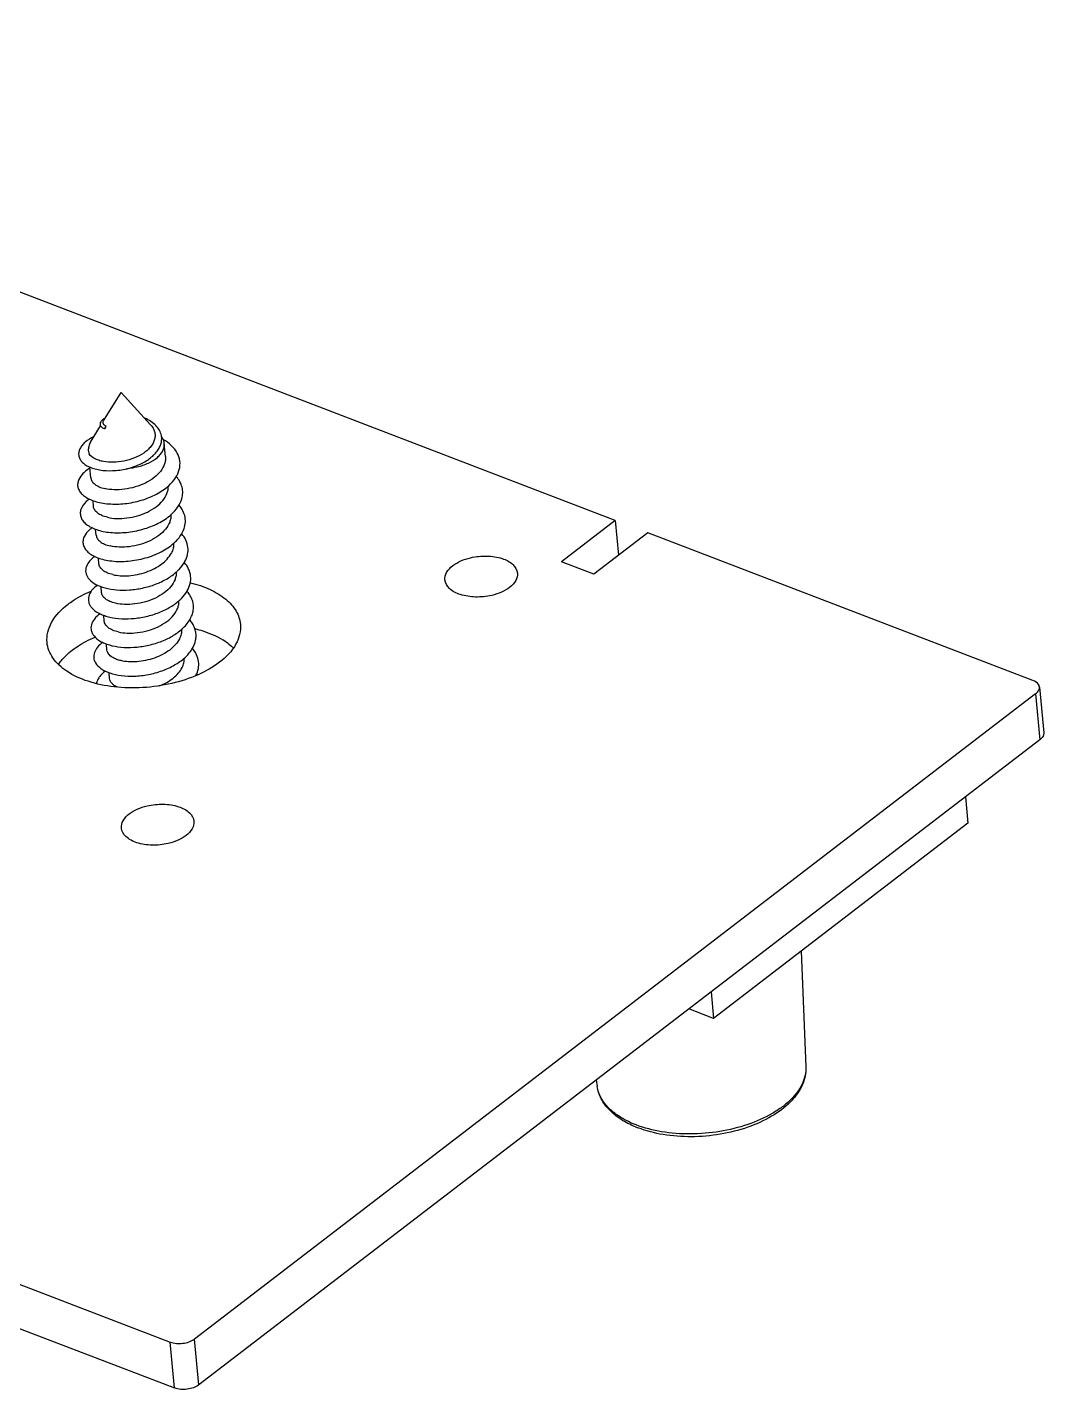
# Model space of a CAD drawing. Header units: millimetres. Extents: x 0 to 420, y 0 to 297.
# Drawn here: x 202.86 to 217.52, y 30.36 to 50 of the extents above; entities that cross this region are included whole.
import ezdxf

# ---------------------------------------------------------------- set-up
doc = ezdxf.new("R2010")
doc.units = ezdxf.units.MM
doc.header["$LTSCALE"] = 23.1
doc.layers.get('0').update_dxf_attribs({"linetype": 'CONTINUOUS'})
doc.layers.add('02___PRT_ALL_AXES', color=7, linetype='CONTINUOUS')

msp = doc.modelspace()

# ---------------------------------------------------------------- linework, layer by layer
at = {"color": 7, "linetype": 'Continuous'}
for p, q in [((211.34, 42.894), (192.791, 50.003)), ((204.002, 44.249), (203.97, 44.219)), ((203.97, 44.219), (203.987, 44.216)), ((203.987, 44.216), (204.002, 44.249)), ((211.34, 42.894), (210.562, 42.298)), ((211.34, 42.894), (211.386, 42.393)), ((211.807, 42.715), (211.03, 42.119)), ((217.36, 40.587), (211.807, 42.715)), ((211.03, 42.119), (210.562, 42.298)), ((217.454, 40.491), (217.515, 39.83)), ((217.399, 40.393), (205.274, 31.092)), ((217.399, 40.393), (217.461, 39.732)), ((217.461, 39.732), (205.336, 30.431)), ((216.389, 38.909), (216.424, 38.528)), ((216.424, 38.528), (212.756, 35.714)), ((214.019, 36.683), (214.087, 35.015)), ((212.72, 36.095), (212.756, 35.714)), ((212.756, 35.714), (212.401, 35.85)), ((211.065, 34.826), (211.079, 34.734)), ((201.612, 32.317), (204.924, 31.048)), ((201.674, 31.656), (204.986, 30.386)), ((204.986, 30.386), (204.924, 31.048)), ((205.336, 30.431), (205.274, 31.092))]:
    msp.add_line(p, q, dxfattribs=at)
for centre, radius, start, end in [((204.557, 44.071), 0.244, 11.0482, 11.3198), ((204.558, 44.071), 0.243, 6.3771, 11.0484), ((204.05, 44.69), 1.08, 283.2541, 283.4699), ((204.229, 44.616), 0.975, 275.7142, 282.622), ((204.237, 44.575), 0.933, 282.6796, 282.9798), ((204.46, 43.511), 0.716, 311.256, 312.2068), ((204.744, 42.512), 0.445, 329.8068, 331.6124), ((204.774, 42.104), 0.455, 329.4252, 330.3192), ((204.824, 41.574), 0.454, 40.6304, 41.1265), ((204.58, 42.267), 0.71, 311.6318, 312.216), ((205.176, 40.351), 0.963, 53.5361, 58.3265), ((204.792, 40.924), 0.34, 333.4294, 333.8811), ((204.911, 38.296), 2.408, 80.128, 80.6479), ((217.376, 40.484), 0.0776, 5.4015, 11.4856), ((212.215, 35.568), 1.533, 247.5326, 249.037)]:
    msp.add_arc(centre, radius, start, end, dxfattribs=at)
for points, knots in [([(203.991, 44.37), (203.976, 44.363), (203.956, 44.35), (203.934, 44.33), (203.919, 44.311), (203.911, 44.29), (203.913, 44.269), (203.917, 44.26), (203.92, 44.256)], [0, 0, 0, 0, 0.329191, 0.46925, 0.59357, 0.803391, 0.900226, 1, 1, 1, 1]), ([(203.92, 44.256), (203.922, 44.252), (203.935, 44.236), (203.955, 44.225), (203.97, 44.219)], [0, 0, 0, 0, 0.213725, 1, 1, 1, 1]), ([(204.002, 44.249), (203.992, 44.253), (203.976, 44.261), (203.961, 44.279), (203.956, 44.294), (203.955, 44.309), (203.96, 44.321), (203.964, 44.328)], [0, 0, 0, 0, 0.304722, 0.547246, 0.65618, 0.764316, 1, 1, 1, 1]), ([(204.642, 44.273), (204.655, 44.258), (204.679, 44.227), (204.701, 44.174), (204.708, 44.118), (204.698, 44.042), (204.658, 43.969), (204.599, 43.907), (204.523, 43.847), (204.409, 43.788), (204.259, 43.744), (204.108, 43.727), (204.009, 43.733), (203.963, 43.742)], [0, 0, 0, 0, 0.055009, 0.106671, 0.156812, 0.207538, 0.316963, 0.378015, 0.443174, 0.582965, 0.728775, 0.870868, 1, 1, 1, 1]), ([(204.796, 44.119), (204.791, 44.144), (204.772, 44.196), (204.719, 44.265), (204.646, 44.323), (204.588, 44.353), (204.556, 44.367)], [0, 0, 0, 0, 0.219237, 0.455339, 0.715282, 1, 1, 1, 1]), ([(203.825, 44.102), (203.78, 44.08), (203.717, 44.042), (203.653, 43.978), (203.621, 43.929), (203.604, 43.879), (203.603, 43.829), (203.618, 43.781), (203.65, 43.736), (203.696, 43.697), (203.755, 43.664), (203.826, 43.638), (203.94, 43.612), (204.1, 43.605), (204.231, 43.623), (204.298, 43.639)], [0, 0, 0, 0, 0.130985, 0.186643, 0.236071, 0.280567, 0.322428, 0.364704, 0.41043, 0.461866, 0.520268, 0.586024, 0.658859, 0.822079, 1, 1, 1, 1]), ([(203.775, 44.021), (203.764, 44.003), (203.746, 43.963), (203.742, 43.92), (203.743, 43.899)], [0, 0, 0, 0, 0.519197, 1, 1, 1, 1]), ([(204.442, 43.684), (204.495, 43.705), (204.593, 43.754), (204.696, 43.838), (204.755, 43.916), (204.785, 43.975), (204.801, 44.036), (204.802, 44.078), (204.8, 44.098)], [0, 0, 0, 0, 0.291753, 0.55674, 0.677232, 0.789929, 0.896545, 1, 1, 1, 1]), ([(204.447, 43.665), (204.503, 43.678), (204.606, 43.712), (204.72, 43.78), (204.785, 43.846), (204.819, 43.896), (204.838, 43.948), (204.84, 43.984), (204.839, 44.001)], [0, 0, 0, 0, 0.310603, 0.583273, 0.702159, 0.809471, 0.907408, 1, 1, 1, 1]), ([(204.839, 44.001), (204.837, 44.018), (204.828, 44.053), (204.811, 44.084), (204.8, 44.098)], [0, 0, 0, 0, 0.48616, 1, 1, 1, 1]), ([(205.055, 43.628), (205.065, 43.667), (205.071, 43.75), (205.03, 43.872), (204.944, 43.979), (204.866, 44.035), (204.823, 44.059)], [0, 0, 0, 0, 0.23049, 0.462666, 0.715677, 1, 1, 1, 1]), ([(203.743, 43.899), (203.744, 43.895), (203.746, 43.879), (203.751, 43.863), (203.755, 43.851)], [0, 0, 0, 0, 0.248291, 1, 1, 1, 1]), ([(203.963, 43.742), (203.939, 43.746), (203.895, 43.757), (203.821, 43.787), (203.774, 43.822), (203.755, 43.851)], [0, 0, 0, 0, 0.301667, 0.568997, 1, 1, 1, 1]), ([(204.856, 43.816), (204.858, 43.798), (204.857, 43.762), (204.84, 43.687), (204.789, 43.596), (204.691, 43.503), (204.565, 43.427), (204.42, 43.371), (204.268, 43.339), (204.119, 43.331), (204.024, 43.341), (203.981, 43.352)], [0, 0, 0, 0, 0.0483, 0.097897, 0.204631, 0.325235, 0.458774, 0.600406, 0.743041, 0.878733, 1, 1, 1, 1]), ([(203.767, 43.646), (203.745, 43.633), (203.705, 43.605), (203.641, 43.547), (203.606, 43.493), (203.596, 43.455)], [0, 0, 0, 0, 0.293602, 0.557023, 1, 1, 1, 1]), ([(204.302, 43.639), (204.314, 43.642), (204.361, 43.655), (204.408, 43.67), (204.442, 43.684)], [0, 0, 0, 0, 0.251217, 1, 1, 1, 1]), ([(204.903, 43.394), (204.939, 43.428), (205.003, 43.498), (205.044, 43.585), (205.055, 43.628)], [0, 0, 0, 0, 0.529054, 1, 1, 1, 1]), ([(203.596, 43.455), (203.591, 43.437), (203.586, 43.398), (203.6, 43.34), (203.635, 43.286), (203.687, 43.239), (203.755, 43.199), (203.838, 43.167), (203.933, 43.143), (204.078, 43.125), (204.273, 43.129), (204.506, 43.176), (204.723, 43.262), (204.849, 43.346), (204.903, 43.394)], [0, 0, 0, 0, 0.037325, 0.074368, 0.114165, 0.158969, 0.209971, 0.26748, 0.331176, 0.400303, 0.550281, 0.707283, 0.860302, 1, 1, 1, 1]), ([(203.78, 43.507), (203.781, 43.499), (203.785, 43.482), (203.801, 43.448), (203.839, 43.409), (203.903, 43.374), (203.953, 43.358), (203.981, 43.352)], [0, 0, 0, 0, 0.094948, 0.193924, 0.415836, 0.683266, 1, 1, 1, 1]), ([(205.091, 43.205), (205.099, 43.233), (205.108, 43.289), (205.098, 43.374), (205.066, 43.455), (205.032, 43.503), (205.012, 43.526)], [0, 0, 0, 0, 0.246703, 0.488645, 0.736624, 1, 1, 1, 1]), ([(204.019, 42.938), (204.062, 42.928), (204.155, 42.917), (204.301, 42.925), (204.451, 42.956), (204.594, 43.009), (204.72, 43.083), (204.819, 43.173), (204.873, 43.262), (204.894, 43.334), (204.896, 43.37), (204.896, 43.388)], [0, 0, 0, 0, 0.120627, 0.255492, 0.397421, 0.538758, 0.672593, 0.794045, 0.901779, 0.951675, 1, 1, 1, 1]), ([(203.636, 43.049), (203.63, 43.03), (203.624, 42.992), (203.636, 42.933), (203.668, 42.879), (203.718, 42.831), (203.785, 42.79), (203.866, 42.757), (203.96, 42.732), (204.104, 42.712), (204.298, 42.715), (204.531, 42.759), (204.749, 42.842), (204.878, 42.925), (204.932, 42.973)], [0, 0, 0, 0, 0.037675, 0.074704, 0.114172, 0.158456, 0.208868, 0.265808, 0.329017, 0.397778, 0.547478, 0.704867, 0.858886, 1, 1, 1, 1]), ([(203.757, 43.2), (203.742, 43.189), (203.692, 43.148), (203.65, 43.093), (203.636, 43.049)], [0, 0, 0, 0, 0.285757, 1, 1, 1, 1]), ([(204.019, 42.938), (203.991, 42.945), (203.941, 42.96), (203.877, 42.996), (203.84, 43.034), (203.823, 43.068), (203.819, 43.085), (203.819, 43.094)], [0, 0, 0, 0, 0.316714, 0.584152, 0.806078, 0.905056, 1, 1, 1, 1]), ([(204.941, 42.981), (204.977, 43.013), (205.038, 43.081), (205.079, 43.164), (205.091, 43.205)], [0, 0, 0, 0, 0.528142, 1, 1, 1, 1]), ([(205.116, 42.752), (205.128, 42.782), (205.145, 42.844), (205.142, 42.941), (205.11, 43.033), (205.073, 43.087), (205.051, 43.113)], [0, 0, 0, 0, 0.251096, 0.492793, 0.738381, 1, 1, 1, 1]), ([(204.934, 42.975), (204.935, 42.957), (204.932, 42.921), (204.912, 42.848), (204.857, 42.76), (204.759, 42.669), (204.633, 42.596), (204.49, 42.542), (204.339, 42.511), (204.194, 42.504), (204.101, 42.515), (204.058, 42.525)], [0, 0, 0, 0, 0.048326, 0.098229, 0.205978, 0.327436, 0.461269, 0.6026, 0.74452, 0.879382, 1, 1, 1, 1]), ([(203.686, 42.664), (203.677, 42.646), (203.664, 42.606), (203.667, 42.544), (203.692, 42.486), (203.738, 42.433), (203.801, 42.388), (203.882, 42.351), (203.976, 42.324), (204.123, 42.299), (204.323, 42.299), (204.565, 42.344), (204.791, 42.43), (204.924, 42.517), (204.98, 42.568)], [0, 0, 0, 0, 0.039497, 0.076818, 0.115356, 0.158106, 0.206927, 0.262554, 0.324891, 0.393265, 0.543462, 0.702408, 0.858047, 1, 1, 1, 1]), ([(203.796, 42.787), (203.784, 42.778), (203.741, 42.744), (203.704, 42.7), (203.686, 42.664)], [0, 0, 0, 0, 0.278834, 1, 1, 1, 1]), ([(203.857, 42.681), (203.858, 42.672), (203.862, 42.655), (203.878, 42.621), (203.916, 42.582), (203.98, 42.547), (204.03, 42.531), (204.058, 42.525)], [0, 0, 0, 0, 0.094948, 0.193924, 0.415836, 0.683266, 1, 1, 1, 1]), ([(204.98, 42.568), (204.995, 42.582), (205.05, 42.636), (205.094, 42.701), (205.116, 42.752)], [0, 0, 0, 0, 0.268894, 1, 1, 1, 1]), ([(205.136, 42.3), (205.153, 42.332), (205.179, 42.4), (205.185, 42.507), (205.154, 42.611), (205.114, 42.671), (205.089, 42.699)], [0, 0, 0, 0, 0.256213, 0.497913, 0.740773, 1, 1, 1, 1]), ([(204.973, 42.562), (204.974, 42.538), (204.969, 42.49), (204.951, 42.445), (204.94, 42.423)], [0, 0, 0, 0, 0.487375, 1, 1, 1, 1]), ([(203.835, 42.374), (203.818, 42.362), (203.788, 42.337), (203.741, 42.285), (203.71, 42.225), (203.703, 42.164), (203.71, 42.12), (203.729, 42.079), (203.747, 42.054), (203.758, 42.042)], [0, 0, 0, 0, 0.155816, 0.297213, 0.541994, 0.653355, 0.763357, 0.877361, 1, 1, 1, 1]), ([(204.096, 42.112), (204.069, 42.118), (204.018, 42.134), (203.955, 42.169), (203.917, 42.208), (203.9, 42.242), (203.897, 42.259), (203.896, 42.267)], [0, 0, 0, 0, 0.316721, 0.58415, 0.806074, 0.905053, 1, 1, 1, 1]), ([(204.096, 42.112), (204.132, 42.103), (204.208, 42.093), (204.328, 42.094), (204.454, 42.112), (204.578, 42.146), (204.696, 42.196), (204.827, 42.276), (204.908, 42.36), (204.94, 42.423)], [0, 0, 0, 0, 0.114788, 0.241893, 0.376685, 0.514022, 0.648858, 0.776792, 1, 1, 1, 1]), ([(205.018, 42.154), (205.029, 42.165), (205.071, 42.205), (205.107, 42.251), (205.129, 42.288)], [0, 0, 0, 0, 0.26356, 1, 1, 1, 1]), ([(205.169, 41.878), (205.188, 41.911), (205.216, 41.979), (205.224, 42.09), (205.194, 42.196), (205.153, 42.258), (205.128, 42.286)], [0, 0, 0, 0, 0.257434, 0.499181, 0.74138, 1, 1, 1, 1]), ([(208.884, 42.035), (208.88, 42.071), (208.903, 42.155), (208.962, 42.214), (208.997, 42.241)], [0, 0, 0, 0, 0.450642, 1, 1, 1, 1]), ([(208.997, 42.241), (209.033, 42.268), (209.116, 42.315), (209.281, 42.368), (209.485, 42.389), (209.697, 42.357), (209.863, 42.279), (209.925, 42.179), (209.929, 42.133)], [0, 0, 0, 0, 0.126315, 0.26787, 0.490504, 0.698958, 0.869056, 1, 1, 1, 1]), ([(203.758, 42.042), (203.784, 42.013), (203.836, 41.976), (203.916, 41.941), (204.015, 41.909), (204.156, 41.887), (204.338, 41.887), (204.527, 41.914), (204.711, 41.968), (204.878, 42.046), (204.976, 42.116), (205.018, 42.154)], [0, 0, 0, 0, 0.08676, 0.137324, 0.192568, 0.315506, 0.451276, 0.593888, 0.736808, 0.873836, 1, 1, 1, 1]), ([(205.011, 42.148), (205.012, 42.131), (205.009, 42.095), (204.989, 42.022), (204.935, 41.933), (204.836, 41.843), (204.71, 41.769), (204.567, 41.716), (204.417, 41.685), (204.271, 41.678), (204.178, 41.688), (204.135, 41.698)], [0, 0, 0, 0, 0.048326, 0.098223, 0.205958, 0.327402, 0.461237, 0.602578, 0.744507, 0.879374, 1, 1, 1, 1]), ([(209.816, 41.927), (209.78, 41.9), (209.697, 41.853), (209.532, 41.8), (209.328, 41.779), (209.116, 41.811), (208.95, 41.889), (208.888, 41.989), (208.884, 42.035)], [0, 0, 0, 0, 0.126315, 0.26787, 0.490504, 0.698958, 0.869056, 1, 1, 1, 1]), ([(209.929, 42.133), (209.933, 42.097), (209.91, 42.013), (209.851, 41.954), (209.816, 41.927)], [0, 0, 0, 0, 0.450642, 1, 1, 1, 1]), ([(203.451, 41.684), (203.475, 41.703), (203.58, 41.777), (203.695, 41.837), (203.786, 41.875)], [0, 0, 0, 0, 0.235237, 1, 1, 1, 1]), ([(203.873, 41.96), (203.857, 41.949), (203.828, 41.924), (203.781, 41.873), (203.749, 41.815), (203.742, 41.755), (203.747, 41.712), (203.764, 41.671), (203.782, 41.646), (203.792, 41.634)], [0, 0, 0, 0, 0.155972, 0.29779, 0.543844, 0.655599, 0.765521, 0.878792, 1, 1, 1, 1]), ([(204.135, 41.698), (204.107, 41.705), (204.057, 41.721), (203.993, 41.756), (203.955, 41.794), (203.939, 41.828), (203.935, 41.845), (203.934, 41.854)], [0, 0, 0, 0, 0.316725, 0.584166, 0.806085, 0.905057, 1, 1, 1, 1]), ([(205.057, 41.741), (205.068, 41.751), (205.109, 41.791), (205.145, 41.836), (205.166, 41.872)], [0, 0, 0, 0, 0.263295, 1, 1, 1, 1]), ([(205.096, 41.328), (205.117, 41.348), (205.157, 41.389), (205.206, 41.456), (205.24, 41.527), (205.258, 41.599), (205.26, 41.671), (205.246, 41.742), (205.215, 41.809), (205.186, 41.85), (205.169, 41.87)], [0, 0, 0, 0, 0.14432, 0.279014, 0.405016, 0.52432, 0.63991, 0.7554, 0.87442, 1, 1, 1, 1]), ([(205.214, 41.995), (205.312, 41.971), (205.493, 41.911), (205.722, 41.775), (205.881, 41.602), (205.93, 41.463), (205.936, 41.396)], [0, 0, 0, 0, 0.304317, 0.56992, 0.797441, 1, 1, 1, 1]), ([(203.148, 41.136), (203.139, 41.233), (203.199, 41.456), (203.357, 41.612), (203.451, 41.684)], [0, 0, 0, 0, 0.450511, 1, 1, 1, 1]), ([(203.792, 41.634), (203.817, 41.605), (203.868, 41.567), (203.946, 41.531), (204.043, 41.498), (204.184, 41.474), (204.366, 41.473), (204.556, 41.499), (204.741, 41.552), (204.909, 41.629), (205.009, 41.698), (205.052, 41.736)], [0, 0, 0, 0, 0.085774, 0.135857, 0.190681, 0.313035, 0.448638, 0.591493, 0.735008, 0.872878, 1, 1, 1, 1]), ([(204.174, 41.285), (204.216, 41.275), (204.31, 41.264), (204.455, 41.272), (204.605, 41.302), (204.749, 41.356), (204.875, 41.429), (204.973, 41.52), (205.028, 41.608), (205.048, 41.681), (205.051, 41.717), (205.05, 41.735)], [0, 0, 0, 0, 0.12062, 0.255475, 0.397395, 0.538729, 0.672568, 0.794029, 0.901774, 0.951674, 1, 1, 1, 1]), ([(203.912, 41.547), (203.882, 41.525), (203.83, 41.479), (203.789, 41.405), (203.78, 41.346), (203.785, 41.304), (203.8, 41.263), (203.816, 41.239), (203.826, 41.227)], [0, 0, 0, 0, 0.297807, 0.545277, 0.657508, 0.767449, 0.880101, 1, 1, 1, 1]), ([(205.234, 41.422), (205.232, 41.425), (205.223, 41.438), (205.213, 41.45), (205.205, 41.459)], [0, 0, 0, 0, 0.246428, 1, 1, 1, 1]), ([(203.826, 41.227), (203.85, 41.197), (203.9, 41.158), (203.978, 41.12), (204.076, 41.086), (204.218, 41.061), (204.402, 41.059), (204.594, 41.086), (204.782, 41.139), (204.953, 41.218), (205.052, 41.289), (205.096, 41.328)], [0, 0, 0, 0, 0.084926, 0.134677, 0.18927, 0.311496, 0.447361, 0.5907, 0.734709, 0.872884, 1, 1, 1, 1]), ([(204.174, 41.285), (204.146, 41.292), (204.096, 41.307), (204.032, 41.343), (203.994, 41.381), (203.978, 41.415), (203.974, 41.432), (203.973, 41.441)], [0, 0, 0, 0, 0.316727, 0.584158, 0.806077, 0.905053, 1, 1, 1, 1]), ([(205.089, 41.322), (205.089, 41.299), (205.084, 41.251), (205.068, 41.206), (205.057, 41.185)], [0, 0, 0, 0, 0.487669, 1, 1, 1, 1]), ([(205.134, 40.914), (205.173, 40.95), (205.241, 41.026), (205.29, 41.141), (205.299, 41.233), (205.292, 41.299), (205.27, 41.363), (205.247, 41.403), (205.234, 41.422)], [0, 0, 0, 0, 0.280519, 0.528354, 0.645081, 0.760499, 0.877829, 1, 1, 1, 1]), ([(205.281, 41.333), (205.319, 41.323), (205.458, 41.284), (205.592, 41.226), (205.682, 41.171)], [0, 0, 0, 0, 0.267726, 1, 1, 1, 1]), ([(205.936, 41.396), (205.945, 41.299), (205.885, 41.076), (205.727, 40.92), (205.633, 40.848)], [0, 0, 0, 0, 0.450511, 1, 1, 1, 1]), ([(205.633, 40.848), (205.539, 40.775), (205.316, 40.651), (204.941, 40.53), (204.532, 40.471), (204.124, 40.48), (203.751, 40.556), (203.443, 40.694), (203.224, 40.887), (203.155, 41.056), (203.148, 41.136)], [0, 0, 0, 0, 0.126012, 0.267071, 0.41539, 0.561845, 0.697629, 0.816085, 0.915039, 1, 1, 1, 1]), ([(203.512, 41.023), (203.536, 41.041), (203.639, 41.114), (203.751, 41.173), (203.84, 41.211)], [0, 0, 0, 0, 0.235466, 1, 1, 1, 1]), ([(203.95, 41.134), (203.923, 41.114), (203.875, 41.071), (203.834, 41.005), (203.821, 40.951), (203.82, 40.912), (203.828, 40.874), (203.839, 40.851), (203.846, 40.84)], [0, 0, 0, 0, 0.299269, 0.551577, 0.66558, 0.775592, 0.885751, 1, 1, 1, 1]), ([(205.057, 41.185), (205.025, 41.122), (204.944, 41.037), (204.813, 40.957), (204.696, 40.906), (204.571, 40.872), (204.444, 40.854), (204.324, 40.853), (204.248, 40.863), (204.212, 40.872)], [0, 0, 0, 0, 0.222882, 0.350757, 0.485613, 0.623022, 0.757917, 0.885132, 1, 1, 1, 1]), ([(203.311, 40.818), (203.324, 40.836), (203.383, 40.912), (203.454, 40.978), (203.512, 41.023)], [0, 0, 0, 0, 0.234676, 1, 1, 1, 1]), ([(203.846, 40.84), (203.865, 40.807), (203.911, 40.764), (203.984, 40.721), (204.08, 40.682), (204.223, 40.651), (204.411, 40.644), (204.61, 40.667), (204.806, 40.72), (204.985, 40.801), (205.089, 40.874), (205.134, 40.914)], [0, 0, 0, 0, 0.081124, 0.129042, 0.18212, 0.302594, 0.438532, 0.583428, 0.729872, 0.870673, 1, 1, 1, 1]), ([(204.029, 40.977), (204.027, 40.981), (204.018, 40.997), (204.013, 41.014), (204.012, 41.027)], [0, 0, 0, 0, 0.260075, 1, 1, 1, 1]), ([(204.212, 40.872), (204.191, 40.877), (204.152, 40.888), (204.087, 40.918), (204.046, 40.951), (204.029, 40.977)], [0, 0, 0, 0, 0.300577, 0.567298, 1, 1, 1, 1]), ([(205.097, 40.774), (205.107, 40.796), (205.123, 40.839), (205.128, 40.886), (205.127, 40.908)], [0, 0, 0, 0, 0.511897, 1, 1, 1, 1]), ([(205.295, 40.656), (205.311, 40.687), (205.335, 40.754), (205.339, 40.859), (205.308, 40.96), (205.267, 41.019), (205.243, 41.046)], [0, 0, 0, 0, 0.254976, 0.496647, 0.740152, 1, 1, 1, 1]), ([(203.989, 40.721), (203.971, 40.708), (203.939, 40.681), (203.9, 40.636), (203.873, 40.589), (203.864, 40.556), (203.861, 40.54)], [0, 0, 0, 0, 0.289324, 0.54979, 0.78459, 1, 1, 1, 1]), ([(204.766, 40.508), (204.803, 40.522), (204.873, 40.555), (204.993, 40.634), (205.066, 40.713), (205.096, 40.772)], [0, 0, 0, 0, 0.277493, 0.539966, 1, 1, 1, 1]), ([(204.16, 40.489), (204.145, 40.497), (204.116, 40.513), (204.082, 40.543), (204.058, 40.577), (204.051, 40.602), (204.05, 40.614)], [0, 0, 0, 0, 0.297783, 0.55815, 0.787934, 1, 1, 1, 1]), ([(217.452, 40.499), (217.45, 40.509), (217.434, 40.55), (217.392, 40.575), (217.36, 40.587)], [0, 0, 0, 0, 0.214685, 1, 1, 1, 1]), ([(217.399, 40.393), (217.408, 40.4), (217.437, 40.425), (217.456, 40.465), (217.454, 40.491)], [0, 0, 0, 0, 0.293824, 1, 1, 1, 1]), ([(217.515, 39.83), (217.516, 39.822), (217.513, 39.783), (217.485, 39.75), (217.461, 39.732)], [0, 0, 0, 0, 0.221616, 1, 1, 1, 1]), ([(204.334, 38.663), (204.369, 38.691), (204.453, 38.737), (204.618, 38.791), (204.821, 38.811), (205.033, 38.78), (205.2, 38.701), (205.261, 38.602), (205.266, 38.556)], [0, 0, 0, 0, 0.126315, 0.26787, 0.490504, 0.698958, 0.869056, 1, 1, 1, 1]), ([(204.22, 38.458), (204.217, 38.494), (204.239, 38.578), (204.299, 38.636), (204.334, 38.663)], [0, 0, 0, 0, 0.450642, 1, 1, 1, 1]), ([(205.266, 38.556), (205.269, 38.519), (205.247, 38.436), (205.187, 38.377), (205.152, 38.35)], [0, 0, 0, 0, 0.450642, 1, 1, 1, 1]), ([(205.152, 38.35), (205.117, 38.323), (205.033, 38.276), (204.868, 38.223), (204.665, 38.202), (204.453, 38.233), (204.286, 38.312), (204.225, 38.412), (204.22, 38.458)], [0, 0, 0, 0, 0.126315, 0.26787, 0.490504, 0.698958, 0.869056, 1, 1, 1, 1]), ([(214.087, 35.015), (214.088, 34.975), (214.081, 34.891), (214.039, 34.77), (213.968, 34.651), (213.869, 34.538), (213.745, 34.433), (213.543, 34.302), (213.243, 34.17), (212.844, 34.073), (212.425, 34.037), (212.017, 34.067), (211.759, 34.133), (211.641, 34.178)], [0, 0, 0, 0, 0.041707, 0.085504, 0.132729, 0.184213, 0.2403, 0.300932, 0.433952, 0.578014, 0.725627, 0.868731, 1, 1, 1, 1]), ([(214.087, 35.015), (214.089, 34.97), (214.081, 34.879), (214.037, 34.746), (213.963, 34.62), (213.824, 34.458), (213.588, 34.284), (213.243, 34.131), (212.851, 34.033), (212.44, 33.997), (212.039, 34.026), (211.784, 34.091), (211.667, 34.136)], [0, 0, 0, 0, 0.046286, 0.093844, 0.14369, 0.196638, 0.313318, 0.444289, 0.585311, 0.729719, 0.870122, 1, 1, 1, 1]), ([(211.63, 34.151), (211.557, 34.181), (211.422, 34.249), (211.252, 34.384), (211.149, 34.522), (211.098, 34.641), (211.084, 34.703), (211.079, 34.734)], [0, 0, 0, 0, 0.28146, 0.537928, 0.774381, 0.887926, 1, 1, 1, 1]), ([(211.641, 34.178), (211.565, 34.207), (211.426, 34.273), (211.251, 34.404), (211.147, 34.536), (211.097, 34.648), (211.083, 34.705), (211.079, 34.734)], [0, 0, 0, 0, 0.294868, 0.55631, 0.78759, 0.895287, 1, 1, 1, 1]), ([(204.924, 31.048), (204.981, 31.026), (205.106, 31.018), (205.227, 31.056), (205.274, 31.092)], [0, 0, 0, 0, 0.508124, 1, 1, 1, 1]), ([(205.336, 30.431), (205.289, 30.395), (205.168, 30.357), (205.043, 30.364), (204.986, 30.386)], [0, 0, 0, 0, 0.491876, 1, 1, 1, 1])]:
    msp.add_open_spline(points, degree=3, knots=knots, dxfattribs=at)
msp.add_open_spline([(205.749, 41.126), (205.776, 41.106), (205.801, 41.085), (205.825, 41.062)], degree=3, dxfattribs=at)
at = {"layer": '02___PRT_ALL_AXES', "color": 7, "linetype": 'Continuous'}
for p, q in [((203.964, 44.328), (204.218, 44.738)), ((204.642, 44.273), (204.218, 44.738)), ((203.775, 44.021), (203.92, 44.256)), ((204.856, 43.816), (204.839, 44.001)), ((203.78, 43.507), (203.766, 43.662)), ((203.819, 43.094), (203.811, 43.178)), ((203.857, 42.681), (203.849, 42.765)), ((203.896, 42.267), (203.888, 42.351)), ((203.934, 41.854), (203.927, 41.938)), ((203.973, 41.441), (203.965, 41.525)), ((204.012, 41.027), (204.004, 41.111)), ((204.05, 40.614), (204.042, 40.698))]:
    msp.add_line(p, q, dxfattribs=at)

doc.saveas('drawing.dxf')
